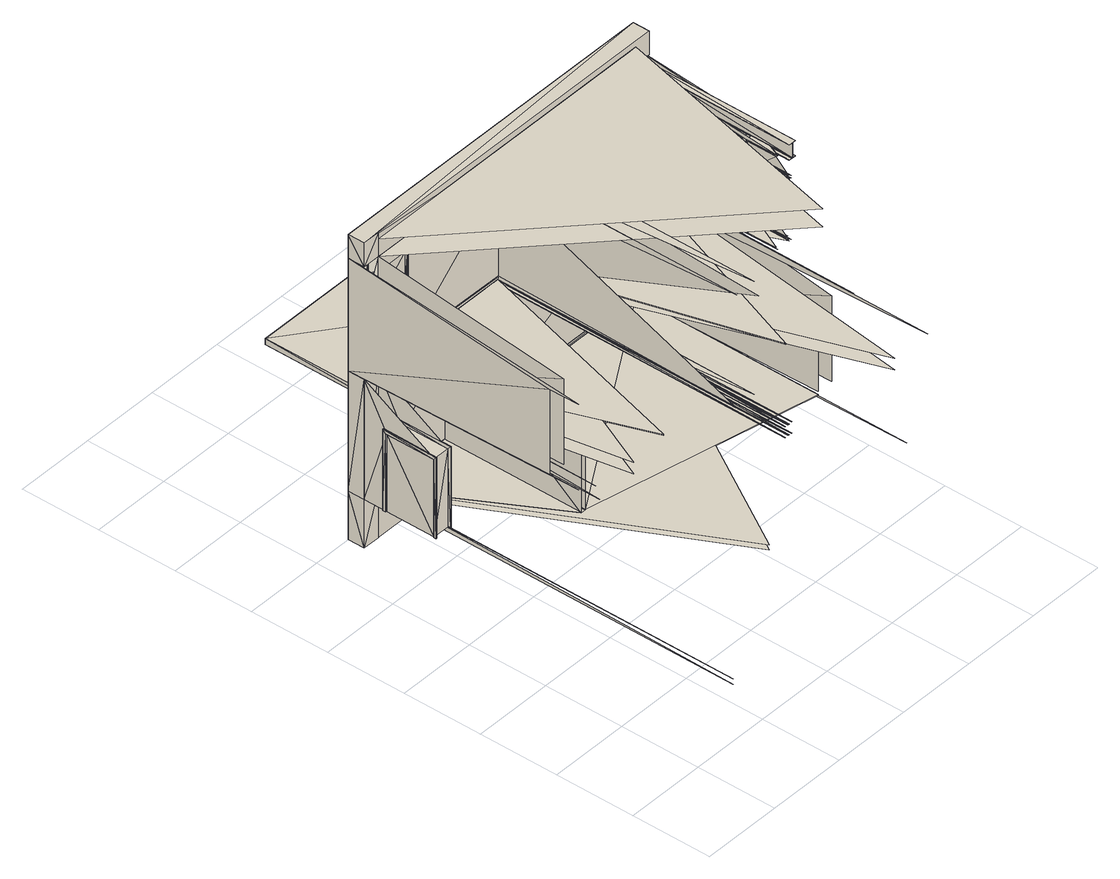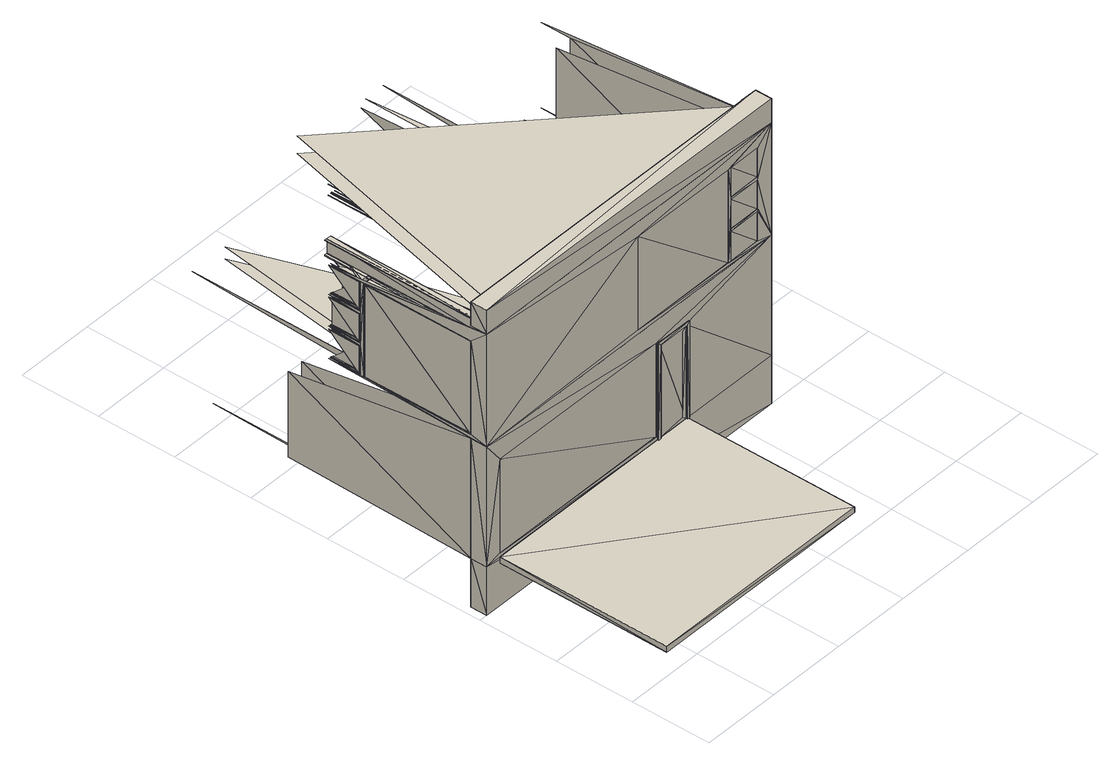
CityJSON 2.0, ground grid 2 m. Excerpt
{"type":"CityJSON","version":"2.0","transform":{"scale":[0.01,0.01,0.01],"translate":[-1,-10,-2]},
"CityObjects":{
"building1":{"type":"Building","geometry":[{"type":"MultiSurface","lod":"0","boundaries":[[[0,1,2]],[[3,4,5]],[[1,4,3]],[[6,7,8]],[[7,6,9]],[[10,6,8]],[[6,10,11]],[[6,11,9]],[[10,8,12]],[[10,12,11]],[[13,9,11]],[[8,13,12]],[[13,11,12]],[[14,15,16]],[[13,12,17]],[[18,13,17]],[[19,20,21]],[[21,22,23]],[[24,8,7]],[[8,25,13]],[[7,9,26]],[[9,13,26]],[[13,27,12]],[[28,12,13]],[[0,4,1]],[[29,17,12]],[[13,18,30]],[[18,17,29]],[[24,25,8]],[[24,7,26]],[[25,27,13]],[[27,31,12]],[[13,27,26]],[[12,31,32]],[[13,30,27]],[[31,29,12]],[[28,32,12]],[[30,18,29]],[[27,13,33]],[[34,35,25]],[[25,35,27]],[[34,25,24]],[[35,34,31]],[[35,31,27]],[[34,24,36]],[[34,36,31]],[[27,31,36]],[[37,38,16]],[[39,13,27]],[[24,26,36]],[[26,27,36]],[[27,30,31]],[[16,40,41]],[[42,43,28]],[[43,42,44]],[[39,28,13]],[[30,29,31]],[[42,28,32]],[[42,32,45]],[[42,45,44]],[[32,28,46]],[[32,46,45]],[[47,44,45]],[[48,31,27]],[[28,47,46]],[[46,47,45]],[[49,14,16]],[[48,27,33]],[[50,27,31]],[[31,50,32]],[[43,51,28]],[[28,32,39]],[[28,39,47]],[[43,44,52]],[[47,52,44]],[[53,54,55]],[[56,48,33]],[[48,56,57]],[[21,31,48]],[[54,0,55]],[[4,56,33]],[[56,58,57]],[[27,39,50]],[[32,50,39]],[[28,51,39]],[[51,43,52]],[[39,59,47]],[[53,60,55]],[[16,48,33]],[[48,21,57]],[[59,52,47]],[[21,50,31]],[[16,28,39]],[[0,49,4]],[[61,0,4]],[[50,39,62]],[[39,50,59]],[[62,39,51]],[[50,62,63]],[[50,63,59]],[[0,64,4]],[[62,51,65]],[[62,65,63]],[[65,59,63]],[[60,49,55]],[[16,21,48]],[[21,66,57]],[[51,52,65]],[[52,59,65]],[[67,68,69]],[[70,71,72]],[[39,50,21]],[[67,69,73]],[[72,71,74]],[[69,75,73]],[[76,72,74]],[[77,76,78]],[[75,79,80]],[[81,77,82]],[[79,81,83]],[[81,82,83]],[[77,84,82]],[[77,85,84]],[[79,83,80]],[[85,77,78]],[[75,80,73]],[[78,76,74]],[[67,73,86]],[[74,71,87]],[[49,16,4]],[[49,0,88]],[[89,4,16]],[[88,0,90]],[[91,4,89]],[[90,0,61]],[[91,92,4]],[[92,61,4]],[[73,93,86]],[[74,87,94]],[[16,39,21]],[[0,95,96]],[[97,98,4]],[[0,96,64]],[[99,97,4]],[[64,99,4]],[[100,61,92]],[[101,88,90]],[[102,91,89]],[[103,100,92]],[[101,90,104]],[[102,89,105]],[[106,92,61]],[[107,90,88]],[[108,89,91]],[[88,90,96]],[[91,89,98]],[[61,92,99]],[[109,100,103]],[[110,101,104]],[[111,102,105]],[[112,106,61]],[[113,108,91]],[[114,107,88]],[[88,96,95]],[[91,98,97]],[[61,99,64]],[[115,109,103]],[[116,110,104]],[[117,111,105]],[[99,106,112]],[[118,112,106]],[[96,107,114]],[[98,108,113]],[[119,114,107]],[[120,113,108]],[[106,112,109]],[[108,113,111]],[[107,114,110]],[[64,99,112]],[[121,118,106]],[[95,96,114]],[[97,98,113]],[[119,107,122]],[[120,108,123]],[[106,109,115]],[[116,107,110]],[[117,108,111]],[[124,121,118]],[[125,122,119]],[[126,123,120]],[[96,95,127]],[[98,97,128]],[[99,64,129]],[[129,118,121]],[[127,119,122]],[[128,120,123]],[[130,125,119]],[[131,126,120]],[[132,124,118]],[[133,96,127]],[[134,98,128]],[[134,128,123]],[[133,127,122]],[[99,129,135]],[[135,129,121]],[[119,122,136]],[[120,123,137]],[[138,118,121]],[[139,125,130]],[[140,126,131]],[[124,132,141]],[[142,119,136]],[[143,120,137]],[[138,121,144]],[[139,130,145]],[[140,131,146]],[[147,124,141]],[[145,142,136]],[[146,143,137]],[[141,138,144]],[[148,149,150]],[[151,152,153]],[[154,155,156]],[[149,157,150]],[[152,158,153]],[[155,159,156]],[[139,145,136]],[[140,146,137]],[[147,141,144]],[[160,95,0]],[[98,161,4]],[[49,88,162]],[[88,90,162]],[[89,16,163]],[[91,89,164]],[[90,61,165]],[[92,91,164]],[[88,101,166]],[[91,102,167]],[[61,100,168]],[[61,92,169]],[[103,92,170]],[[104,90,165]],[[105,89,163]],[[112,61,169]],[[114,88,162]],[[113,91,164]],[[162,88,95]],[[164,91,97]],[[169,61,64]],[[115,103,171]],[[116,104,172]],[[117,105,173]],[[106,174,92]],[[108,175,89]],[[107,176,90]],[[109,177,100]],[[110,178,101]],[[111,179,102]],[[90,180,96]],[[89,161,98]],[[92,181,99]],[[118,182,112]],[[183,121,106]],[[177,109,112]],[[114,119,184]],[[113,120,185]],[[178,110,114]],[[179,111,113]],[[64,112,186]],[[97,113,187]],[[95,114,188]],[[119,142,189]],[[120,143,190]],[[122,107,176]],[[123,108,175]],[[174,106,115]],[[132,118,182]],[[175,108,117]],[[176,107,116]],[[130,119,184]],[[131,120,185]],[[99,181,106]],[[135,121,183]],[[96,180,107]],[[98,161,108]],[[134,123,191]],[[133,122,192]],[[124,193,121]],[[125,194,122]],[[126,195,123]],[[160,96,95]],[[196,98,97]],[[96,180,64]],[[197,127,95]],[[99,196,97]],[[198,128,97]],[[99,135,199]],[[200,99,64]],[[64,201,129]],[[129,201,118]],[[128,198,120]],[[127,197,119]],[[202,145,130]],[[203,146,131]],[[136,122,192]],[[137,123,191]],[[118,138,182]],[[144,121,183]],[[161,98,134]],[[180,96,133]],[[139,136,204]],[[140,137,205]],[[147,144,206]],[[154,156,207]],[[151,153,208]],[[148,150,209]],[[153,158,208]],[[210,152,151]],[[150,157,209]],[[211,149,148]],[[207,156,159]],[[155,154,212]],[[152,213,158]],[[149,214,157]],[[155,215,159]],[[145,202,142]],[[146,203,143]],[[141,216,138]],[[194,125,139]],[[195,126,140]],[[217,141,132]],[[193,124,147]],[[33,48,218]],[[219,48,56]],[[162,88,166]],[[164,91,167]],[[169,61,168]],[[90,165,162]],[[89,163,164]],[[173,105,163]],[[172,104,165]],[[170,92,164]],[[165,61,169]],[[171,103,170]],[[92,170,169]],[[220,160,0]],[[161,221,4]],[[179,167,102]],[[178,166,101]],[[177,168,100]],[[49,162,222]],[[163,16,223]],[[174,170,92]],[[176,165,90]],[[175,163,89]],[[224,56,4]],[[90,165,180]],[[89,163,161]],[[92,170,181]],[[225,115,171]],[[226,116,172]],[[227,117,173]],[[186,112,169]],[[188,114,162]],[[187,113,164]],[[162,95,160]],[[164,97,196]],[[169,64,200]],[[119,189,184]],[[120,190,185]],[[216,228,138]],[[202,189,142]],[[203,190,143]],[[212,154,207]],[[211,148,209]],[[210,151,208]],[[229,207,159]],[[155,212,215]],[[210,213,152]],[[157,230,209]],[[211,214,149]],[[158,231,208]],[[215,229,159]],[[213,231,158]],[[214,230,157]],[[232,147,206]],[[233,139,204]],[[234,140,205]],[[177,112,186]],[[179,113,187]],[[178,114,188]],[[235,202,130]],[[236,203,131]],[[182,138,228]],[[206,144,183]],[[182,186,112]],[[174,183,106]],[[204,136,192]],[[205,137,191]],[[187,113,185]],[[188,114,184]],[[193,183,121]],[[194,192,122]],[[195,191,123]],[[201,182,118]],[[174,115,225]],[[197,184,119]],[[198,185,120]],[[191,123,175]],[[192,122,176]],[[176,116,226]],[[175,117,227]],[[217,132,182]],[[236,131,185]],[[235,130,184]],[[199,135,183]],[[181,174,106]],[[237,134,191]],[[238,133,192]],[[180,176,107]],[[161,175,108]],[[216,141,217]],[[193,147,232]],[[194,139,233]],[[195,140,234]],[[64,200,201]],[[99,199,181]],[[200,64,186]],[[197,95,160]],[[198,97,196]],[[160,95,188]],[[196,97,187]],[[160,180,96]],[[196,161,98]],[[161,134,237]],[[180,133,238]],[[180,200,64]],[[181,196,99]],[[200,181,99]],[[21,23,239]],[[167,173,163]],[[166,172,165]],[[168,171,170]],[[162,166,165]],[[164,167,163]],[[169,168,170]],[[227,173,167]],[[226,172,166]],[[225,171,168]],[[222,162,165]],[[164,163,223]],[[164,223,170]],[[165,169,222]],[[169,170,222]],[[186,169,170]],[[188,162,165]],[[187,164,163]],[[179,227,167]],[[178,226,166]],[[177,225,168]],[[165,162,160]],[[163,164,196]],[[170,169,200]],[[232,206,228]],[[233,204,189]],[[234,205,190]],[[212,207,229]],[[210,208,231]],[[211,209,230]],[[215,212,229]],[[213,210,231]],[[214,211,230]],[[216,232,228]],[[202,233,189]],[[203,234,190]],[[228,206,183]],[[189,204,192]],[[190,205,191]],[[170,223,222]],[[174,186,170]],[[193,232,216]],[[175,187,163]],[[176,188,165]],[[194,233,202]],[[195,234,203]],[[182,228,183]],[[184,189,192]],[[185,190,191]],[[165,160,180]],[[163,196,161]],[[170,200,181]],[[175,227,179]],[[176,226,178]],[[174,225,177]],[[193,216,217]],[[194,202,235]],[[195,203,236]],[[217,182,183]],[[235,184,192]],[[236,185,191]],[[199,183,182]],[[186,182,183]],[[238,192,184]],[[237,191,185]],[[184,192,176]],[[185,191,175]],[[174,177,186]],[[175,179,187]],[[176,178,188]],[[193,217,183]],[[194,235,192]],[[195,236,191]],[[240,222,223]],[[201,199,182]],[[174,186,183]],[[197,238,184]],[[198,237,185]],[[187,185,175]],[[188,184,176]],[[240,223,241]],[[199,201,200]],[[200,186,174]],[[161,237,198]],[[180,238,197]],[[160,188,176]],[[196,187,175]],[[199,200,181]],[[181,200,174]],[[180,197,160]],[[161,198,196]],[[180,160,176]],[[161,196,175]],[[242,223,222]],[[222,223,221]],[[160,220,180]],[[196,221,161]],[[180,220,200]],[[196,181,221]],[[181,200,221]],[[243,240,241]],[[244,242,222]],[[222,221,220]],[[200,220,221]],[[245,246,16]],[[37,247,248]],[[249,243,241]],[[250,239,23]],[[21,251,252]],[[221,242,244]],[[253,244,242]],[[242,244,243]],[[220,221,244]],[[253,242,254]],[[249,242,243]],[[255,254,253]],[[221,220,256]],[[256,253,254]],[[257,255,253]],[[258,221,256]],[[258,256,254]],[[259,253,254]],[[255,257,260]],[[259,254,261]],[[262,255,260]],[[260,259,261]],[[263,264,265]],[[264,266,265]],[[262,260,261]],[[16,41,267]],[[37,16,246]],[[268,68,67]],[[269,71,70]],[[270,70,72]],[[271,69,68]],[[272,67,86]],[[75,69,271]],[[72,76,273]],[[76,77,274]],[[79,75,275]],[[77,81,276]],[[276,81,79]],[[277,83,82]],[[82,84,278]],[[80,83,277]],[[84,85,279]],[[85,78,280]],[[73,80,281]],[[78,74,282]],[[283,87,71]],[[282,74,94]],[[284,93,73]],[[285,86,93]],[[286,94,87]],[[218,48,219]],[[252,251,250]],[[287,288,252]],[[289,267,41]],[[16,246,290]],[[251,21,239]],[[252,251,291]],[[292,288,287]],[[219,56,293]],[[293,56,224]],[[291,294,295]],[[292,291,296]],[[297,220,0]],[[221,298,4]],[[49,222,299]],[[33,218,300]],[[288,251,252]],[[251,239,250]],[[301,224,4]],[[251,296,291]],[[292,302,288]],[[296,291,295]],[[302,292,296]],[[222,223,299]],[[222,240,303]],[[241,223,304]],[[244,222,299]],[[220,222,299]],[[249,241,305]],[[242,306,223]],[[243,307,240]],[[223,298,221]],[[244,253,308]],[[307,243,244]],[[220,244,309]],[[253,259,310]],[[254,242,306]],[[311,312,313]],[[314,315,316]],[[306,242,249]],[[257,253,308]],[[221,298,242]],[[258,254,317]],[[255,318,254]],[[297,221,220]],[[319,256,220]],[[256,319,253]],[[320,260,257]],[[261,254,317]],[[298,221,258]],[[262,261,321]],[[263,265,322]],[[311,313,323]],[[316,315,324]],[[265,266,322]],[[325,264,263]],[[313,326,327]],[[328,316,329]],[[330,328,329]],[[326,331,332]],[[333,330,334]],[[331,335,332]],[[336,333,337]],[[335,336,338]],[[336,337,338]],[[333,334,337]],[[264,339,266]],[[335,338,332]],[[260,320,259]],[[326,332,327]],[[334,330,329]],[[318,255,262]],[[313,327,323]],[[329,316,324]],[[327,340,323]],[[329,324,341]],[[288,302,251]],[[342,343,344]],[[342,345,343]],[[302,296,251]],[[346,344,343]],[[345,347,343]],[[345,342,218]],[[346,343,347]],[[345,219,347]],[[219,345,218]],[[219,346,347]],[[219,218,346]],[[218,219,293]],[[348,349,350]],[[348,351,349]],[[224,350,349]],[[351,293,349]],[[351,348,352]],[[224,293,218]],[[224,349,293]],[[351,353,293]],[[353,351,352]],[[354,355,293]],[[355,224,293]],[[353,224,293]],[[353,352,224]],[[354,356,355]],[[224,357,293]],[[356,358,355]],[[224,359,357]],[[358,356,359]],[[360,361,362]],[[361,363,362]],[[356,357,359]],[[344,346,364]],[[365,342,344]],[[366,218,342]],[[247,37,246]],[[246,16,267]],[[218,364,346]],[[218,219,366]],[[53,55,367]],[[48,57,368]],[[366,218,224]],[[4,33,369]],[[293,370,219]],[[350,224,371]],[[372,348,350]],[[373,352,348]],[[374,355,358]],[[55,0,375]],[[376,54,53]],[[57,58,377]],[[378,56,48]],[[355,379,224]],[[272,268,67]],[[270,269,70]],[[354,293,370]],[[268,271,68]],[[371,293,224]],[[359,224,380]],[[352,371,224]],[[381,270,72]],[[269,283,71]],[[72,273,381]],[[75,271,275]],[[76,274,273]],[[79,275,382]],[[77,276,274]],[[382,276,79]],[[383,277,82]],[[82,278,383]],[[384,356,354]],[[84,279,278]],[[80,277,281]],[[85,280,279]],[[78,282,280]],[[73,281,385]],[[356,386,357]],[[360,362,387]],[[285,272,86]],[[362,363,388]],[[389,361,360]],[[361,389,363]],[[54,376,0]],[[56,378,58]],[[358,359,380]],[[385,284,73]],[[293,357,370]],[[286,282,94]],[[390,391,49]],[[19,21,392]],[[284,285,93]],[[283,286,87]],[[375,0,49]],[[16,4,393]],[[394,395,396]],[[344,364,397]],[[218,366,364]],[[219,398,366]],[[365,366,342]],[[299,222,303]],[[223,304,299]],[[305,241,304]],[[365,344,397]],[[218,366,300]],[[307,303,240]],[[370,398,219]],[[306,304,223]],[[298,304,223]],[[399,249,305]],[[379,355,374]],[[374,358,380]],[[400,360,387]],[[387,362,388]],[[389,360,400]],[[371,224,366]],[[389,388,363]],[[309,244,299]],[[386,401,357]],[[380,224,371]],[[299,220,297]],[[253,310,308]],[[320,310,259]],[[325,263,322]],[[266,402,322]],[[325,339,264]],[[339,402,266]],[[403,262,321]],[[384,386,356]],[[307,244,309]],[[404,320,257]],[[321,261,317]],[[309,244,308]],[[384,354,370]],[[318,317,254]],[[379,371,224]],[[319,308,253]],[[317,254,306]],[[306,249,399]],[[404,257,308]],[[371,370,293]],[[357,401,370]],[[350,371,405]],[[406,258,317]],[[298,306,242]],[[318,262,403]],[[352,373,371]],[[372,373,348]],[[319,220,297]],[[297,220,309]],[[297,298,221]],[[298,258,406]],[[372,350,405]],[[301,371,224]],[[223,16,407]],[[366,408,364]],[[366,398,408]],[[386,374,401]],[[400,387,388]],[[389,400,388]],[[364,408,409]],[[374,380,401]],[[398,409,408]],[[410,398,366]],[[411,366,398]],[[398,366,371]],[[384,374,386]],[[397,364,409]],[[398,410,409]],[[410,366,365]],[[246,267,412]],[[413,246,304]],[[413,304,299]],[[414,299,415]],[[401,380,370]],[[300,366,411]],[[410,397,409]],[[410,365,397]],[[384,379,374]],[[370,371,398]],[[380,371,370]],[[416,300,411]],[[379,384,371]],[[417,418,419]],[[420,421,422]],[[384,370,371]],[[416,411,423]],[[373,370,371]],[[373,424,370]],[[425,411,300]],[[300,411,426]],[[427,428,418]],[[19,429,430]],[[431,392,21]],[[371,370,432]],[[424,432,370]],[[433,394,396]],[[434,424,373]],[[370,371,426]],[[435,416,423]],[[436,425,300]],[[437,422,438]],[[405,371,432]],[[424,434,432]],[[434,373,372]],[[300,426,301]],[[439,440,421]],[[426,371,301]],[[441,435,423]],[[438,442,437]],[[434,405,432]],[[434,372,405]],[[442,443,444]],[[445,428,446]],[[447,445,448]],[[426,425,436]],[[449,436,425]],[[443,450,444]],[[451,447,448]],[[425,436,435]],[[452,450,451]],[[301,426,436]],[[449,425,453]],[[454,451,450]],[[455,451,456]],[[450,457,458]],[[441,425,435]],[[459,453,449]],[[460,455,456]],[[426,301,461]],[[461,449,453]],[[462,459,449]],[[463,460,464]],[[457,465,466]],[[467,426,461]],[[467,461,453]],[[465,468,469]],[[470,449,453]],[[459,462,471]],[[470,453,472]],[[473,419,474]],[[475,459,471]],[[464,476,463]],[[471,470,472]],[[477,478,479]],[[478,480,479]],[[475,471,472]],[[481,468,482]],[[483,474,476]],[[484,482,440]],[[485,486,246]],[[415,487,488]],[[489,485,487]],[[485,486,490]],[[303,305,304]],[[299,303,304]],[[33,300,369]],[[399,305,303]],[[309,299,304]],[[307,399,303]],[[297,299,304]],[[294,491,295]],[[296,392,291]],[[403,321,310]],[[325,322,402]],[[339,325,402]],[[320,403,310]],[[310,321,317]],[[306,309,304]],[[318,403,320]],[[308,310,317]],[[304,297,298]],[[306,399,307]],[[318,320,404]],[[404,308,317]],[[406,317,308]],[[308,317,306]],[[306,307,309]],[[318,404,317]],[[319,406,308]],[[309,308,306]],[[298,406,319]],[[297,309,306]],[[393,301,4]],[[298,319,297]],[[298,297,306]],[[246,304,485]],[[49,299,492]],[[304,299,485]],[[299,415,487]],[[419,418,428]],[[422,421,438]],[[271,268,272]],[[381,269,270]],[[419,428,474]],[[438,421,440]],[[385,271,272]],[[282,269,381]],[[442,438,468]],[[428,445,463]],[[443,442,465]],[[445,447,460]],[[455,447,451]],[[450,443,457]],[[385,275,271]],[[282,381,273]],[[280,273,274]],[[281,382,275]],[[383,274,276]],[[277,276,382]],[[277,383,276]],[[383,278,274]],[[447,455,460]],[[278,279,274]],[[281,277,382]],[[280,274,279]],[[445,460,463]],[[457,443,465]],[[385,281,275]],[[282,273,280]],[[285,385,272]],[[283,269,282]],[[465,442,468]],[[493,312,311]],[[494,315,314]],[[375,297,0]],[[298,393,4]],[[495,314,316]],[[285,284,385]],[[286,283,282]],[[496,313,312]],[[497,311,323]],[[428,463,474]],[[468,438,440]],[[326,313,496]],[[316,328,498]],[[328,330,499]],[[330,333,499]],[[331,326,500]],[[335,331,500]],[[333,336,501]],[[501,336,335]],[[502,338,337]],[[337,334,503]],[[332,338,504]],[[327,332,504]],[[334,329,503]],[[505,324,315]],[[506,329,341]],[[507,340,327]],[[508,323,340]],[[509,341,324]],[[474,463,476]],[[482,468,440]],[[485,299,487]],[[296,295,491]],[[304,223,407]],[[510,49,492]],[[391,390,511]],[[394,512,395]],[[395,513,396]],[[433,512,394]],[[411,398,514]],[[300,411,515]],[[300,416,516]],[[423,411,514]],[[436,300,515]],[[515,300,301]],[[441,423,517]],[[425,518,411]],[[435,519,416]],[[411,520,426]],[[520,370,426]],[[436,449,521]],[[519,435,436]],[[301,436,522]],[[449,470,523]],[[453,425,518]],[[524,398,370]],[[518,425,441]],[[462,449,521]],[[426,520,425]],[[467,453,525]],[[459,526,453]],[[527,426,301]],[[528,461,301]],[[461,528,449]],[[529,471,462]],[[472,453,525]],[[520,426,467]],[[475,472,530]],[[477,479,531]],[[479,480,531]],[[532,478,477]],[[478,533,480]],[[471,529,470]],[[526,459,475]],[[299,304,407]],[[534,491,294]],[[291,392,535]],[[429,19,392]],[[391,492,49]],[[297,393,298]],[[536,53,367]],[[524,48,368]],[[485,407,537]],[[538,539,490]],[[407,16,393]],[[375,49,492]],[[367,55,375]],[[376,53,536]],[[368,57,377]],[[378,48,524]],[[540,485,407]],[[485,490,539]],[[393,4,369]],[[433,396,541]],[[376,375,0]],[[378,377,58]],[[542,407,485]],[[540,543,544]],[[392,296,491]],[[497,493,311]],[[495,494,314]],[[493,496,312]],[[498,495,316]],[[494,505,315]],[[326,496,545]],[[328,546,498]],[[328,499,546]],[[326,545,500]],[[333,547,499]],[[335,500,548]],[[333,501,547]],[[548,501,335]],[[549,502,337]],[[337,503,549]],[[338,502,504]],[[327,504,550]],[[329,506,503]],[[508,497,323]],[[550,507,327]],[[509,506,341]],[[507,508,340]],[[505,509,324]],[[512,513,395]],[[515,300,516]],[[411,514,515]],[[517,423,514]],[[519,516,416]],[[518,514,411]],[[411,514,520]],[[551,441,517]],[[522,436,515]],[[515,301,527]],[[449,523,521]],[[529,523,470]],[[532,477,531]],[[480,552,531]],[[532,533,478]],[[533,552,480]],[[553,475,530]],[[519,436,522]],[[554,529,462]],[[530,472,525]],[[522,436,521]],[[526,525,453]],[[514,398,524]],[[528,521,449]],[[525,453,518]],[[518,441,551]],[[554,462,521]],[[555,467,525]],[[520,518,425]],[[526,475,553]],[[528,301,527]],[[527,301,522]],[[527,520,426]],[[520,467,555]],[[369,300,515]],[[492,299,407]],[[378,370,520]],[[527,301,393]],[[524,370,378]],[[543,540,407]],[[407,485,539]],[[375,393,297]],[[535,392,534]],[[556,392,557]],[[558,559,560]],[[561,562,563]],[[564,565,566]],[[567,568,569]],[[567,565,570]],[[571,572,573]],[[574,575,576]],[[559,567,560]],[[565,574,577]],[[571,559,578]],[[574,562,577]],[[513,541,396]],[[433,579,512]],[[572,559,558]],[[575,562,561]],[[564,568,565]],[[572,571,559]],[[575,574,562]],[[568,567,565]],[[565,567,580]],[[567,559,580]],[[574,565,580]],[[571,581,559]],[[574,580,562]],[[559,581,580]],[[582,564,583]],[[584,558,585]],[[586,561,587]],[[581,588,580]],[[589,567,570]],[[590,571,578]],[[591,574,577]],[[588,592,580]],[[570,567,593]],[[578,571,594]],[[577,574,595]],[[543,407,596]],[[597,568,564]],[[598,572,558]],[[599,575,561]],[[600,565,567]],[[601,559,571]],[[602,562,574]],[[567,565,603]],[[571,559,604]],[[574,562,605]],[[606,581,580]],[[607,608,609]],[[610,611,612]],[[597,613,568]],[[598,614,572]],[[599,615,575]],[[600,616,565]],[[601,617,559]],[[602,618,562]],[[619,592,588]],[[429,392,620]],[[580,581,621]],[[622,610,623]],[[608,624,625]],[[565,626,603]],[[559,627,604]],[[562,628,605]],[[492,571,578]],[[629,607,630]],[[631,632,633]],[[634,635,636]],[[637,638,639]],[[625,624,640]],[[641,642,622]],[[643,639,644]],[[645,637,646]],[[646,643,644]],[[647,648,649]],[[650,651,652]],[[582,597,564]],[[584,598,558]],[[586,599,561]],[[653,654,642]],[[655,640,656]],[[657,658,654]],[[659,656,660]],[[661,662,658]],[[660,662,661]],[[589,600,567]],[[590,601,571]],[[591,602,574]],[[663,664,665]],[[666,667,663]],[[665,664,668]],[[669,668,670]],[[671,672,667]],[[673,633,674]],[[675,676,677]],[[678,679,680]],[[681,682,683]],[[684,606,580]],[[611,685,686]],[[616,600,582]],[[617,601,584]],[[618,602,586]],[[679,601,617]],[[682,602,618]],[[687,688,689]],[[690,636,635]],[[613,597,589]],[[673,674,589]],[[677,676,600]],[[590,687,691]],[[591,690,692]],[[614,598,590]],[[615,599,591]],[[693,619,588]],[[567,603,593]],[[571,604,594]],[[574,605,595]],[[648,675,649]],[[694,678,695]],[[651,681,652]],[[638,696,639]],[[697,698,699]],[[700,701,702]],[[703,672,671]],[[704,673,674]],[[705,687,691]],[[706,690,692]],[[639,696,644]],[[645,638,637]],[[698,707,699]],[[708,709,697]],[[701,710,702]],[[711,712,700]],[[713,676,677]],[[714,679,680]],[[715,682,683]],[[593,589,716]],[[594,590,717]],[[595,591,718]],[[709,719,707]],[[712,720,710]],[[645,646,644]],[[721,631,633]],[[722,723,688]],[[724,634,636]],[[407,539,725]],[[726,727,676]],[[728,729,679]],[[730,731,682]],[[492,581,571]],[[670,732,733]],[[580,621,734]],[[735,721,704]],[[727,726,648]],[[729,728,694]],[[731,730,651]],[[592,736,580]],[[737,580,581]],[[738,739,673]],[[740,741,687]],[[742,743,690]],[[581,744,588]],[[603,626,600]],[[604,627,601]],[[605,628,602]],[[723,722,705]],[[634,724,706]],[[732,629,745]],[[685,703,746]],[[747,524,748]],[[627,604,714]],[[628,605,715]],[[593,739,738]],[[603,713,749]],[[750,603,593]],[[603,626,595]],[[604,627,593]],[[741,740,594]],[[743,742,595]],[[751,604,594]],[[752,605,595]],[[633,676,675]],[[688,687,678]],[[636,690,681]],[[633,673,676]],[[687,679,678]],[[690,682,681]],[[600,597,582]],[[584,601,598]],[[586,602,599]],[[721,633,675]],[[676,673,600]],[[722,688,678]],[[724,636,681]],[[687,601,679]],[[690,602,682]],[[600,589,597]],[[601,590,598]],[[602,591,599]],[[673,589,600]],[[687,590,601]],[[690,591,602]],[[638,645,696]],[[697,709,698]],[[700,712,701]],[[645,644,696]],[[709,707,698]],[[712,710,701]],[[726,676,673]],[[728,679,687]],[[730,682,690]],[[648,721,675]],[[694,722,678]],[[651,724,681]],[[738,673,676]],[[740,687,679]],[[742,690,682]],[[603,600,589]],[[604,601,590]],[[605,602,591]],[[704,726,673]],[[705,728,687]],[[706,730,690]],[[648,726,721]],[[694,705,722]],[[651,706,724]],[[606,753,684]],[[684,693,606]],[[753,754,684]],[[726,704,721]],[[694,728,705]],[[651,730,706]],[[713,738,676]],[[714,740,679]],[[715,742,682]],[[684,619,693]],[[392,491,534]],[[407,392,556]],[[579,433,541]],[[753,755,754]],[[593,603,589]],[[594,604,590]],[[595,605,591]],[[755,756,754]],[[757,753,754]],[[621,606,684]],[[758,754,753]],[[603,738,713]],[[714,604,740]],[[715,605,742]],[[603,593,738]],[[604,594,740]],[[605,595,742]],[[759,756,755]],[[760,757,754]],[[761,762,763]],[[734,621,684]],[[764,761,763]],[[593,603,621]],[[603,595,621]],[[604,593,621]],[[621,594,604]],[[595,605,734]],[[684,580,737]],[[693,588,765]],[[766,758,753]],[[767,759,755]],[[595,734,621]],[[760,767,757]],[[760,759,767]],[[734,766,621]],[[737,580,734]],[[734,758,766]],[[606,768,581]],[[619,769,592]],[[607,609,630]],[[610,612,623]],[[608,625,609]],[[736,737,580]],[[581,770,621]],[[744,765,588]],[[737,407,580]],[[492,744,581]],[[744,737,581]],[[622,623,771]],[[611,686,612]],[[771,641,622]],[[655,625,640]],[[641,653,642]],[[653,657,654]],[[659,655,656]],[[772,659,660]],[[657,661,658]],[[660,661,772]],[[663,665,773]],[[773,666,663]],[[669,665,668]],[[666,671,667]],[[774,669,670]],[[754,775,684]],[[684,769,619]],[[606,768,753]],[[756,776,754]],[[751,594,375]],[[605,628,393]],[[693,768,606]],[[777,755,753]],[[629,630,745]],[[760,754,775]],[[767,755,778]],[[734,684,779]],[[761,780,762]],[[766,753,777]],[[670,733,774]],[[781,763,762]],[[761,764,782]],[[757,783,753]],[[764,763,781]],[[759,784,756]],[[769,736,592]],[[621,770,606]],[[758,785,754]],[[768,744,581]],[[760,784,759]],[[757,767,783]],[[703,671,746]],[[734,785,758]],[[621,734,786]],[[766,770,621]],[[581,744,770]],[[732,745,733]],[[685,746,686]],[[594,621,375]],[[734,605,393]],[[748,524,369]],[[787,693,765]],[[779,684,737]],[[516,517,514]],[[515,516,514]],[[765,737,736]],[[765,744,737]],[[737,734,786]],[[551,517,516]],[[522,515,514]],[[519,551,516]],[[514,515,527]],[[553,530,523]],[[532,531,552]],[[533,532,552]],[[529,553,523]],[[521,523,530]],[[776,775,754]],[[684,779,769]],[[518,522,514]],[[553,529,554]],[[775,779,684]],[[777,778,755]],[[521,530,525]],[[768,777,753]],[[693,787,768]],[[784,776,756]],[[514,527,520]],[[780,788,762]],[[518,551,519]],[[526,553,554]],[[783,777,753]],[[788,781,762]],[[761,782,780]],[[554,521,525]],[[785,775,754]],[[555,525,521]],[[521,525,518]],[[770,768,606]],[[518,519,522]],[[782,764,781]],[[526,554,525]],[[789,767,778]],[[528,555,521]],[[522,521,518]],[[790,760,775]],[[787,765,736]],[[760,790,784]],[[520,555,528]],[[527,522,518]],[[791,766,777]],[[786,734,779]],[[767,789,783]],[[779,737,744]],[[520,528,527]],[[520,527,518]],[[630,609,625]],[[623,612,771]],[[734,786,785]],[[766,791,770]],[[621,786,770]],[[524,392,407]],[[744,737,786]],[[392,524,792]],[[793,536,492]],[[515,514,524]],[[630,625,774]],[[771,612,671]],[[496,493,497]],[[498,494,495]],[[621,770,375]],[[786,734,393]],[[737,393,407]],[[492,407,393]],[[492,375,744]],[[744,393,737]],[[625,655,774]],[[641,771,671]],[[655,659,669]],[[657,653,666]],[[653,641,671]],[[659,772,665]],[[508,496,497]],[[505,494,498]],[[550,545,496]],[[506,498,546]],[[661,657,666]],[[772,661,773]],[[506,546,499]],[[504,500,545]],[[503,499,547]],[[549,547,501]],[[504,548,500]],[[502,501,548]],[[502,549,501]],[[549,503,547]],[[504,502,548]],[[665,772,773]],[[550,504,545]],[[506,499,503]],[[669,659,665]],[[773,661,666]],[[655,669,774]],[[666,653,671]],[[630,774,745]],[[671,612,686]],[[508,550,496]],[[505,498,506]],[[508,507,550]],[[509,505,506]],[[769,787,736]],[[768,779,744]],[[745,774,733]],[[746,671,686]],[[378,520,527]],[[744,786,770]],[[369,524,407]],[[369,515,524]],[[536,367,492]],[[524,368,792]],[[778,775,776]],[[778,777,775]],[[769,779,787]],[[789,778,776]],[[777,779,775]],[[779,768,787]],[[777,768,779]],[[780,782,788]],[[782,781,788]],[[375,492,393]],[[744,375,393]],[[790,775,777]],[[784,789,776]],[[791,777,775]],[[786,779,768]],[[783,790,777]],[[784,790,789]],[[790,783,789]],[[785,791,775]],[[770,786,768]],[[378,527,393]],[[785,786,791]],[[786,770,791]],[[770,786,393]],[[369,524,378]],[[536,367,375]],[[524,368,377]],[[369,378,393]],[[375,770,393]],[[376,536,375]],[[378,524,377]],[[512,579,513]],[[579,541,513]]]}]}
},
"vertices":[
[100,1000,800],[100,472,740],[100,397,740],[100,472,520],[100,1000,510],[100,397,520],[98,768,200],[98,768,409],[98,775,401],[100,768,409],[98,775,200],[100,768,200],[100,775,200],[100,775,401],[142,472,740],[142,472,520],[142,958,510],[105,775,200],[105,775,401],[142,958,187],[142,27,187],[142,958,200],[142,27,202],[142,958,202],[98,908,409],[98,900,401],[100,908,409],[100,900,401],[142,775,401],[105,900,200],[105,900,401],[100,900,200],[142,775,200],[100,958,510],[98,908,200],[98,900,200],[100,908,200],[142,958,480],[142,377,480],[142,900,401],[142,387,510],[142,958,512],[142,768,200],[142,768,409],[144,768,409],[144,768,200],[144,775,200],[144,775,401],[100,958,200],[142,958,800],[142,900,200],[142,908,409],[144,908,409],[100,958,861],[100,1000,861],[100,958,800],[100,1000,200],[100,958,75],[100,1000,75],[144,900,401],[142,958,861],[142,958,678],[142,908,200],[144,900,200],[142,1000,678],[144,908,200],[142,958,75],[127,964,759],[127,964,761],[127,971,761],[127,964,799],[127,964,800],[127,971,799],[127,975,761],[127,975,799],[127,972,761],[127,972,799],[127,972,798],[127,974,799],[127,972,762],[127,974,761],[127,972,797],[127,973,797],[127,973,762],[127,973,798],[127,974,798],[127,982,759],[127,982,800],[142,958,761],[142,958,520],[142,958,685],[142,958,596],[142,958,603],[127,982,761],[127,982,799],[142,1000,761],[142,1000,685],[142,1000,596],[142,1000,520],[142,1000,603],[145,958,675],[145,958,758],[145,958,593],[145,958,606],[145,958,688],[145,958,523],[142,994,603],[142,994,685],[142,994,520],[145,994,675],[145,994,758],[145,994,593],[142,994,678],[142,994,596],[142,994,761],[145,994,606],[145,994,688],[145,994,523],[144,994,677],[144,994,759],[144,994,594],[144,994,604],[144,994,687],[144,994,522],[144,998,604],[144,998,687],[144,998,522],[144,1000,759],[144,1000,594],[144,1000,677],[144,998,759],[144,998,594],[144,998,677],[144,1000,687],[144,1000,522],[144,1000,604],[148,994,691],[148,994,526],[148,994,672],[148,998,691],[148,998,526],[148,998,672],[148,994,755],[148,994,590],[148,994,609],[148,998,755],[148,998,590],[148,998,609],[148,995,755],[148,996,755],[148,995,691],[148,995,590],[148,996,590],[148,995,526],[148,995,672],[148,997,672],[148,995,609],[148,996,691],[148,996,526],[148,997,609],[224,1000,761],[224,1000,520],[224,958,761],[224,958,520],[224,958,596],[224,958,685],[220,958,758],[220,958,593],[220,958,675],[224,958,678],[224,958,603],[220,958,606],[220,958,688],[220,958,523],[224,994,603],[224,994,520],[224,994,685],[220,994,675],[220,994,758],[220,994,593],[224,1000,685],[224,1000,603],[222,994,677],[222,994,604],[222,994,759],[222,994,594],[224,994,678],[224,994,596],[224,994,761],[217,994,755],[217,994,590],[222,994,522],[222,994,687],[222,998,604],[222,998,687],[222,998,522],[224,1000,596],[222,1000,759],[222,1000,594],[222,1000,604],[224,1000,678],[222,1000,677],[217,998,755],[217,998,590],[217,994,691],[217,994,526],[217,994,609],[217,995,609],[217,995,526],[217,995,691],[217,995,590],[217,995,755],[217,995,672],[217,996,590],[217,996,755],[217,997,672],[217,998,672],[222,998,677],[363,958,442],[363,958,200],[232,1000,761],[232,1000,520],[232,958,761],[232,958,520],[363,1000,442],[220,994,606],[220,994,688],[220,994,523],[217,994,672],[217,997,609],[217,996,691],[217,996,526],[217,998,609],[217,998,691],[217,998,526],[222,998,759],[222,998,594],[222,1000,522],[222,1000,687],[348,958,202],[236,958,758],[236,958,523],[233,994,520],[236,994,758],[233,994,761],[247,377,510],[512,958,510],[512,958,480],[247,377,480],[236,994,523],[348,600,202],[348,958,200],[348,600,200],[234,994,759],[234,994,522],[234,998,522],[234,1000,759],[234,998,759],[234,1000,522],[239,994,755],[239,998,755],[239,994,526],[239,998,526],[239,995,755],[239,996,755],[239,995,526],[239,996,526],[512,958,512],[537,964,761],[537,964,800],[537,964,799],[537,971,761],[537,964,759],[537,972,799],[537,972,798],[537,972,761],[537,972,797],[537,973,762],[537,973,798],[537,974,798],[537,974,799],[537,974,761],[537,975,799],[537,982,800],[537,982,761],[537,982,759],[537,982,799],[348,600,480],[348,958,480],[351,387,512],[351,387,510],[360,600,200],[360,600,480],[363,1000,200],[360,600,202],[360,958,202],[360,958,200],[512,1000,761],[512,1000,520],[513,958,761],[455,958,452],[455,1000,452],[360,958,480],[509,958,758],[513,958,520],[509,958,523],[513,994,520],[509,994,758],[511,994,759],[513,994,761],[506,994,755],[335,963,469],[335,963,471],[335,970,471],[335,963,509],[335,963,510],[335,970,509],[511,994,522],[511,998,522],[511,1000,759],[506,998,755],[506,994,526],[506,995,526],[335,981,469],[335,981,510],[506,995,755],[335,971,471],[335,974,471],[335,971,509],[335,974,509],[335,971,508],[335,972,471],[335,973,471],[335,972,508],[335,973,508],[335,972,472],[335,972,507],[335,973,507],[335,973,472],[506,996,755],[335,981,471],[335,981,509],[356,958,450],[356,956,200],[356,956,450],[356,958,200],[363,956,442],[363,956,200],[356,1003,450],[356,1000,200],[356,1000,450],[356,1003,200],[363,1003,442],[363,1003,200],[363,995,200],[363,995,442],[374,995,210],[374,1000,210],[374,995,432],[374,1000,432],[374,997,432],[374,998,432],[374,997,210],[374,998,210],[445,956,442],[452,958,450],[445,958,442],[980,958,800],[980,958,75],[980,958,510],[445,1000,200],[445,1000,442],[452,1003,450],[445,1003,442],[435,995,432],[980,1000,800],[980,1000,861],[980,1000,75],[980,1000,200],[445,995,442],[435,1000,432],[537,971,799],[537,972,762],[537,973,797],[445,995,200],[537,975,761],[435,995,210],[435,997,210],[435,998,210],[435,998,432],[142,958,846],[938,958,846],[938,958,200],[980,1000,510],[360,1000,186],[360,1000,201],[360,1438,201],[452,956,450],[445,958,200],[509,994,523],[435,997,432],[435,1000,210],[506,996,526],[506,998,526],[511,998,759],[452,1000,450],[511,1000,522],[938,958,510],[445,956,200],[452,956,200],[452,958,200],[455,958,210],[512,333,512],[512,333,510],[513,333,800],[513,958,800],[458,958,449],[530,220,480],[530,962,481],[530,962,480],[530,220,509],[530,962,510],[530,962,509],[458,958,213],[445,1003,200],[455,994,210],[455,1000,210],[530,220,481],[538,962,481],[938,958,187],[513,248,187],[513,248,200],[452,1000,200],[360,1438,186],[452,1003,200],[458,994,449],[455,994,452],[538,220,509],[538,962,509],[530,220,510],[550,962,510],[458,994,213],[538,962,508],[539,962,508],[539,220,508],[539,962,481],[539,220,481],[539,962,482],[539,220,482],[457,994,450],[540,962,507],[540,962,483],[540,220,483],[457,994,212],[540,220,507],[541,962,482],[541,220,482],[541,962,508],[541,220,508],[457,998,212],[541,962,481],[457,1000,450],[457,998,450],[542,962,481],[542,220,481],[542,962,508],[542,220,508],[457,1000,212],[542,962,509],[542,220,509],[461,994,446],[461,998,446],[461,994,216],[550,220,480],[550,962,480],[461,998,216],[550,962,481],[461,995,446],[461,996,446],[461,995,216],[461,996,216],[550,220,509],[550,962,509],[550,220,481],[550,220,510],[567,958,510],[568,333,510],[568,958,800],[568,333,800],[568,321,770],[568,958,512],[938,958,202],[938,958,800],[953,963,471],[953,963,510],[953,963,509],[953,970,471],[953,963,469],[953,970,509],[953,971,508],[953,972,471],[953,972,507],[953,973,472],[953,973,508],[953,973,471],[953,981,510],[953,974,509],[953,981,471],[953,981,469],[953,981,509],[789,341,800],[789,341,846],[940,1000,186],[940,1000,201],[938,958,210],[938,958,452],[935,958,449],[935,958,213],[938,994,210],[935,994,449],[938,1000,210],[936,994,450],[938,994,452],[932,994,446],[980,958,200],[936,994,212],[936,998,212],[938,1000,452],[936,1000,450],[932,998,446],[932,994,216],[932,995,216],[932,995,446],[932,996,446],[938,480,202],[938,480,200],[980,958,861],[729,387,510],[729,387,512],[938,958,512],[567,958,480],[940,1438,201],[836,192,510],[938,958,480],[836,192,480],[953,971,471],[953,971,509],[953,972,508],[953,972,472],[953,973,507],[953,974,471],[935,994,213],[932,996,216],[932,998,216],[936,998,450],[936,1000,212],[938,480,430],[938,480,210],[938,665,688],[938,668,685],[938,586,685],[938,665,523],[938,668,520],[938,586,520],[938,665,606],[938,668,603],[938,586,603],[938,668,678],[938,665,675],[938,590,675],[938,586,678],[938,668,761],[938,665,758],[938,590,758],[938,668,596],[938,665,593],[938,590,593],[938,586,596],[938,586,761],[940,1438,186],[938,678,520],[938,678,761],[974,665,606],[938,590,606],[974,665,688],[938,590,688],[974,665,523],[938,590,523],[938,681,758],[974,668,678],[974,668,761],[974,668,596],[938,681,523],[980,668,678],[980,668,761],[980,668,596],[938,192,510],[974,665,675],[974,665,758],[974,665,593],[974,668,603],[974,668,685],[974,668,520],[980,668,603],[980,668,685],[980,668,520],[974,678,761],[944,560,759],[944,560,761],[944,972,761],[944,560,799],[944,560,800],[944,972,800],[974,590,675],[974,590,758],[974,590,593],[974,586,603],[974,586,685],[974,586,520],[974,681,523],[938,247,200],[980,678,761],[951,560,799],[944,972,799],[951,560,761],[951,972,761],[980,586,603],[980,586,685],[980,586,520],[962,560,759],[944,972,759],[978,593,672],[974,593,672],[974,662,672],[978,593,590],[974,593,590],[974,662,590],[975,593,672],[975,662,672],[975,593,609],[952,560,761],[952,972,799],[952,560,799],[977,593,609],[977,662,609],[977,662,672],[977,593,672],[978,593,609],[978,662,609],[974,593,609],[978,593,526],[978,662,526],[974,593,526],[952,972,798],[952,560,798],[952,972,761],[953,560,761],[953,972,798],[953,560,798],[953,972,761],[953,560,762],[953,972,797],[953,560,797],[954,560,797],[954,560,762],[954,972,762],[954,972,798],[954,560,798],[954,560,761],[954,972,761],[955,560,761],[955,972,799],[955,560,799],[974,666,677],[974,588,677],[974,662,609],[974,666,604],[974,588,604],[974,662,691],[974,666,687],[974,588,687],[974,662,526],[974,666,522],[974,588,522],[974,678,520],[962,560,800],[962,972,800],[974,666,759],[974,662,755],[974,593,755],[974,666,594],[974,588,759],[974,588,594],[974,681,758],[978,662,691],[974,593,691],[975,662,609],[975,662,755],[975,662,691],[975,593,691],[975,662,590],[975,662,526],[975,593,526],[962,560,799],[978,666,677],[978,666,759],[978,666,594],[976,662,691],[975,593,755],[976,662,755],[976,662,526],[975,593,590],[976,662,590],[980,666,604],[980,666,687],[980,666,522],[974,586,678],[974,586,761],[974,586,596],[976,593,755],[976,593,590],[978,662,672],[978,662,755],[978,593,755],[978,662,590],[938,387,512],[978,666,604],[978,588,604],[978,666,687],[978,588,687],[978,666,522],[978,588,522],[962,560,761],[962,972,761],[980,678,520],[978,588,677],[938,955,523],[938,958,520],[980,666,677],[980,588,677],[980,666,759],[980,588,759],[980,666,594],[980,588,594],[938,958,761],[962,972,759],[962,972,799],[980,480,210],[980,480,430],[980,588,604],[980,586,678],[980,586,761],[980,586,596],[974,680,759],[974,680,522],[974,685,755],[974,685,526],[978,680,759],[980,680,522],[978,685,526],[978,680,522],[975,685,755],[975,685,526],[976,685,526],[976,685,755],[938,955,758],[980,680,759],[978,685,755],[974,958,761],[974,955,523],[980,958,761],[951,972,799],[953,972,762],[954,972,797],[955,972,761],[974,956,522],[974,952,526],[974,956,759],[974,952,755],[974,958,520],[975,952,755],[976,952,526],[976,952,755],[978,956,759],[978,952,526],[980,956,522],[980,958,520],[974,955,758],[975,952,526],[978,952,755],[978,956,522],[980,956,759],[938,958,75],[938,958,861]
]}
